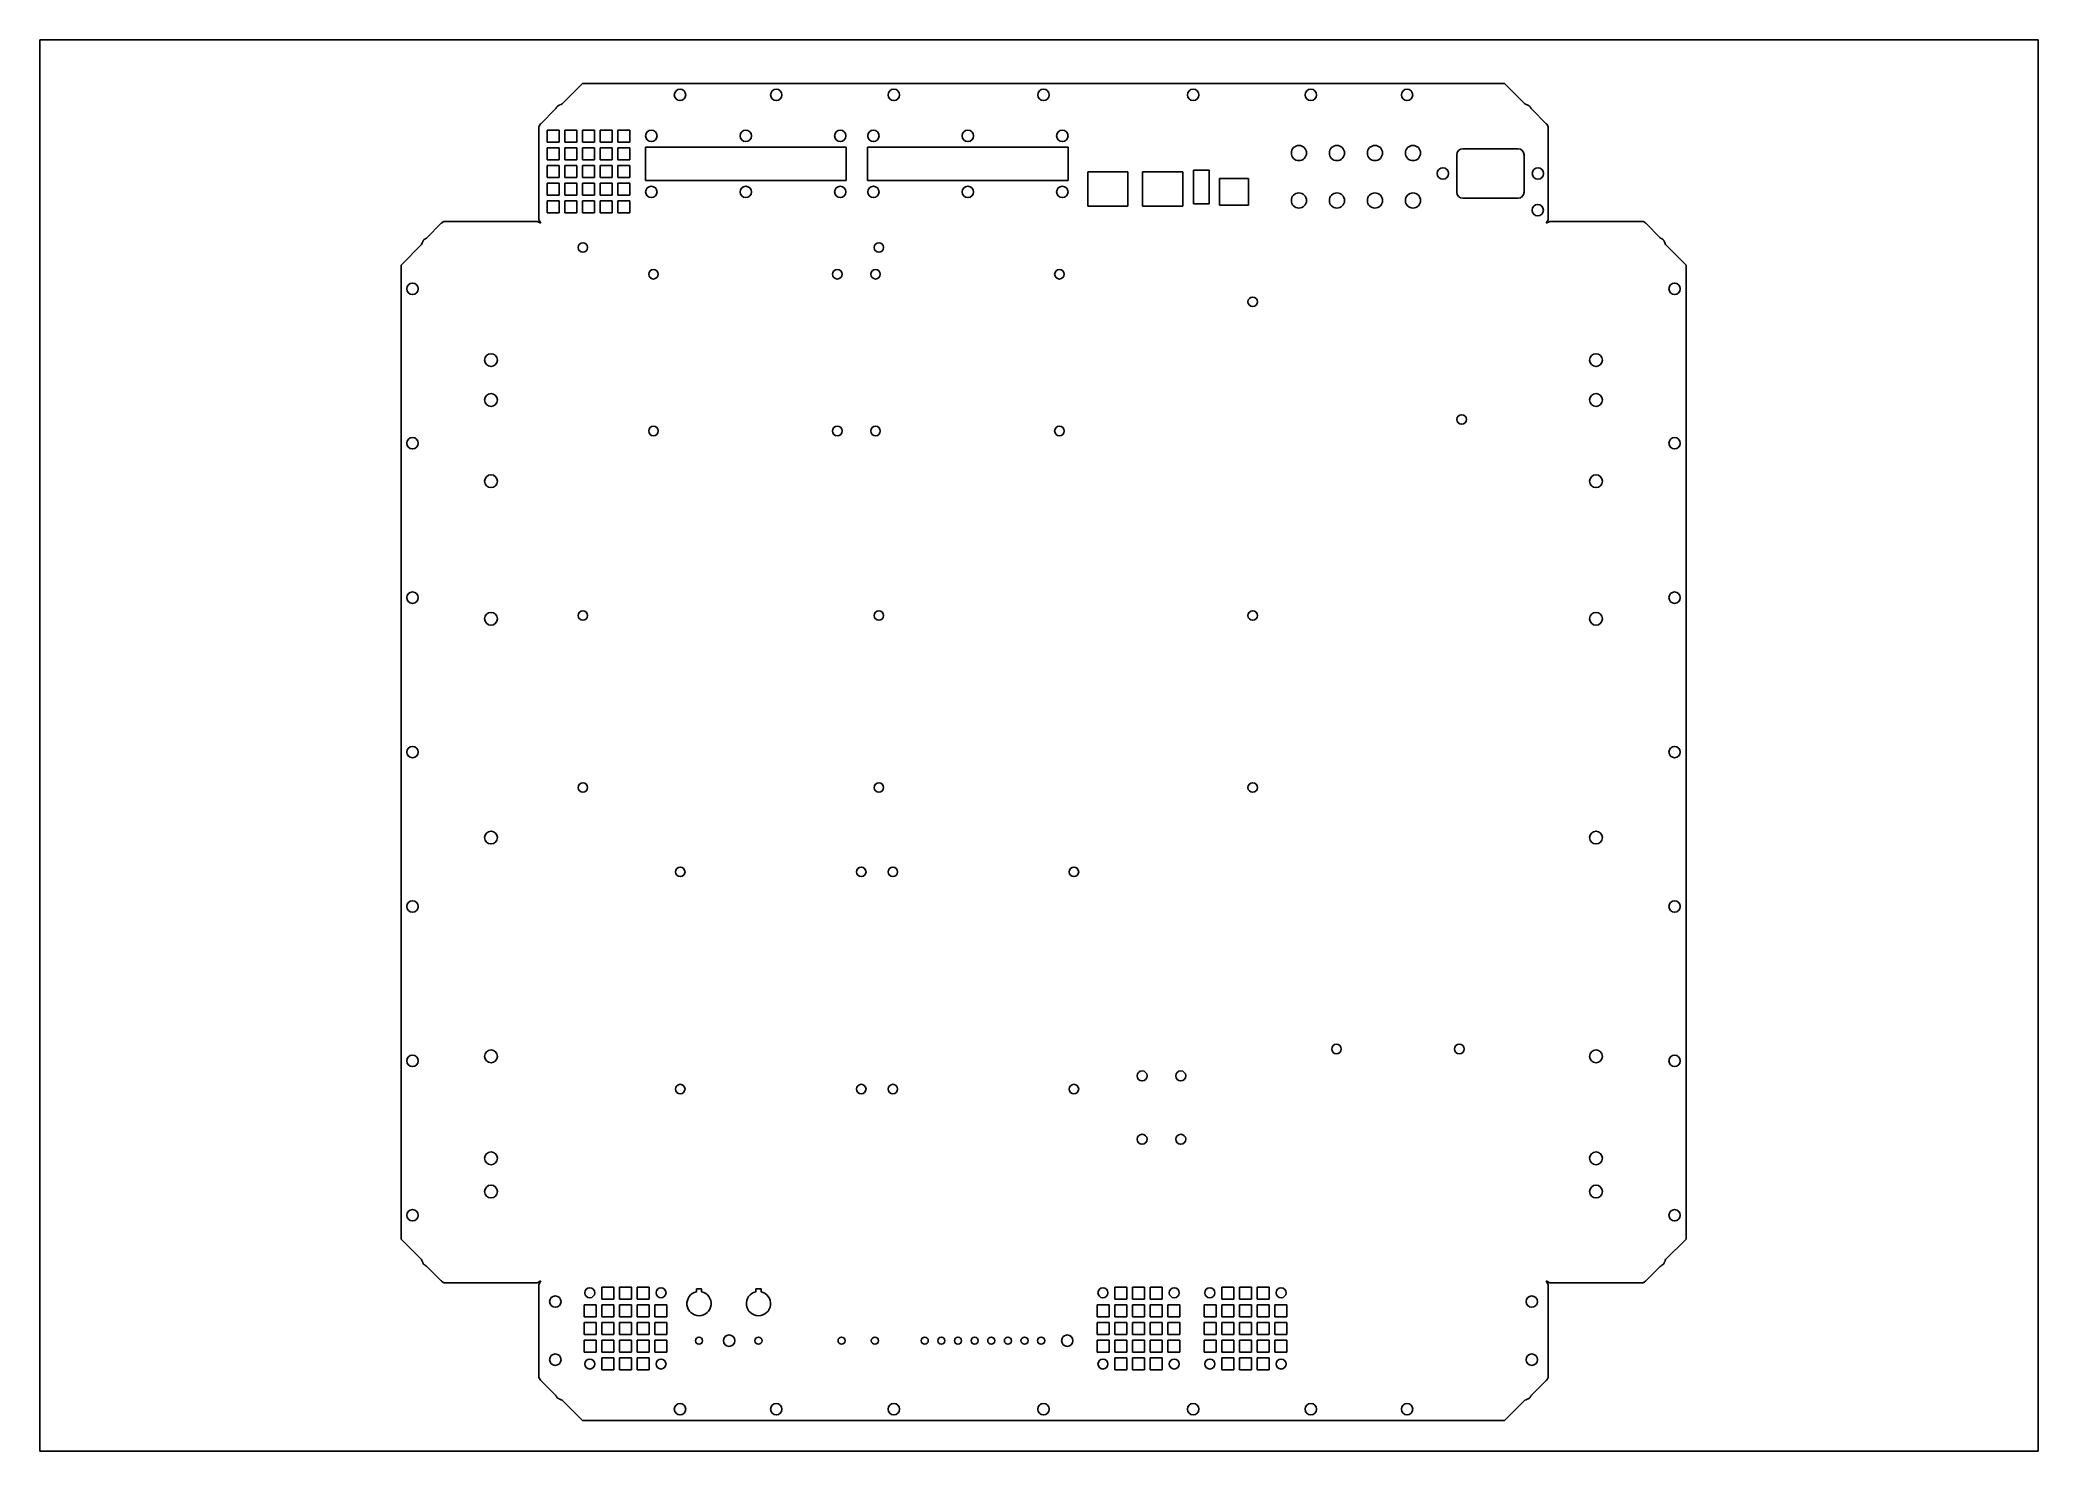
# Model space of a CAD drawing. Header units: millimetres. Extents: x 0 to 841, y 0 to 594.
import ezdxf

# ---------------------------------------------------------------- set-up
doc = ezdxf.new("R2010")
doc.units = ezdxf.units.MM
doc.header["$LTSCALE"] = 46.255
doc.linetypes.add('HIDDEN', pattern=[0.2, 0.1, -0.1])
doc.layers.get('0').update_dxf_attribs({"linetype": 'CONTINUOUS'})
doc.layers.add('AXES', color=7, linetype='CONTINUOUS')

msp = doc.modelspace()

# ---------------------------------------------------------------- linework, layer by layer
at = {"color": 7, "linetype": 'CONTINUOUS'}
for p, q in [((0, 0), (0, 594)), ((0, 594), (841, 594)), ((841, 0), (841, 594)), ((219.8, 567.05), (228.41, 575.67)), ((616.41, 575.67), (228.41, 575.67)), ((625.03, 567.05), (616.41, 575.67)), ((210.8, 558.74), (216.89, 564.83)), ((217.61, 565.91), (217.64, 565.98)), ((627.22, 565.91), (627.19, 565.98)), ((634.03, 558.74), (627.94, 564.83)), ((210.01, 518.34), (210.01, 557.25)), ((213.46, 556), (213.46, 550.92)), ((218.54, 556), (213.46, 556)), ((218.54, 550.92), (218.54, 556)), ((220.91, 556), (220.91, 550.92)), ((225.99, 556), (220.91, 556)), ((225.99, 550.92), (225.99, 556)), ((228.35, 556), (228.35, 550.92)), ((233.43, 556), (228.35, 556)), ((233.43, 550.92), (233.43, 556)), ((235.79, 556), (235.79, 550.92)), ((240.87, 556), (235.79, 556)), ((240.87, 550.92), (240.87, 556)), ((243.23, 556), (243.23, 550.92)), ((248.31, 556), (243.23, 556)), ((248.31, 550.92), (248.31, 556)), ((634.81, 518.34), (634.81, 557.25)), ((213.46, 550.92), (218.54, 550.92)), ((213.46, 548.56), (213.46, 543.48)), ((218.54, 548.56), (213.46, 548.56)), ((218.54, 543.48), (218.54, 548.56)), ((220.91, 550.92), (225.99, 550.92)), ((220.91, 548.56), (220.91, 543.48)), ((225.99, 548.56), (220.91, 548.56)), ((225.99, 543.48), (225.99, 548.56)), ((228.35, 550.92), (233.43, 550.92)), ((228.35, 548.56), (228.35, 543.48)), ((233.43, 548.56), (228.35, 548.56)), ((233.43, 543.48), (233.43, 548.56)), ((235.79, 550.92), (240.87, 550.92)), ((235.79, 548.56), (235.79, 543.48)), ((240.87, 548.56), (235.79, 548.56)), ((240.87, 543.48), (240.87, 548.56)), ((243.23, 550.92), (248.31, 550.92)), ((243.23, 548.56), (243.23, 543.48)), ((248.31, 548.56), (243.23, 548.56)), ((248.31, 543.48), (248.31, 548.56)), ((254.82, 548.82), (254.82, 534.82)), ((339.35, 548.82), (254.82, 548.82)), ((339.35, 534.82), (339.35, 548.82)), ((348.29, 548.82), (348.29, 534.82)), ((432.82, 548.82), (348.29, 548.82)), ((432.82, 534.82), (432.82, 548.82)), ((213.46, 543.48), (218.54, 543.48)), ((213.46, 541.12), (213.46, 536.04)), ((218.54, 541.12), (213.46, 541.12)), ((218.54, 536.04), (218.54, 541.12)), ((220.91, 543.48), (225.99, 543.48)), ((220.91, 541.12), (220.91, 536.04)), ((225.99, 541.12), (220.91, 541.12)), ((225.99, 536.04), (225.99, 541.12)), ((228.35, 543.48), (233.43, 543.48)), ((228.35, 541.12), (228.35, 536.04)), ((233.43, 541.12), (228.35, 541.12)), ((233.43, 536.04), (233.43, 541.12)), ((235.79, 543.48), (240.87, 543.48)), ((235.79, 541.12), (235.79, 536.04)), ((240.87, 541.12), (235.79, 541.12)), ((240.87, 536.04), (240.87, 541.12)), ((243.23, 543.48), (248.31, 543.48)), ((243.23, 541.12), (243.23, 536.04)), ((248.31, 541.12), (243.23, 541.12)), ((248.31, 536.04), (248.31, 541.12)), ((441.02, 538.55), (441.02, 524.05)), ((457.9, 538.55), (441.02, 538.55)), ((457.9, 524.05), (457.9, 538.55)), ((464.09, 538.55), (464.09, 524.05)), ((480.97, 538.55), (464.09, 538.55)), ((480.97, 524.05), (480.97, 538.55)), ((485.51, 539.25), (485.51, 525.05)), ((492.11, 539.25), (485.51, 539.25)), ((492.11, 525.05), (492.11, 539.25)), ((213.46, 536.04), (218.54, 536.04)), ((213.46, 533.68), (213.46, 528.6)), ((218.54, 533.68), (213.46, 533.68)), ((218.54, 528.6), (218.54, 533.68)), ((220.91, 536.04), (225.99, 536.04)), ((220.91, 533.68), (220.91, 528.6)), ((225.99, 533.68), (220.91, 533.68)), ((225.99, 528.6), (225.99, 533.68)), ((228.35, 536.04), (233.43, 536.04)), ((228.35, 533.68), (228.35, 528.6)), ((233.43, 533.68), (228.35, 533.68)), ((233.43, 528.6), (233.43, 533.68)), ((235.79, 536.04), (240.87, 536.04)), ((235.79, 533.68), (235.79, 528.6)), ((240.87, 533.68), (235.79, 533.68)), ((240.87, 528.6), (240.87, 533.68)), ((243.23, 536.04), (248.31, 536.04)), ((243.23, 533.68), (243.23, 528.6)), ((248.31, 533.68), (243.23, 533.68)), ((248.31, 528.6), (248.31, 533.68)), ((254.82, 534.82), (339.35, 534.82)), ((348.29, 534.82), (432.82, 534.82)), ((496.46, 535.61), (496.46, 524.51)), ((508.71, 535.61), (496.46, 535.61)), ((508.71, 524.51), (508.71, 535.61)), ((213.46, 528.6), (218.54, 528.6)), ((213.46, 526.24), (213.46, 521.16)), ((218.54, 526.24), (213.46, 526.24)), ((218.54, 521.16), (218.54, 526.24)), ((220.91, 528.6), (225.99, 528.6)), ((220.91, 526.24), (220.91, 521.16)), ((225.99, 526.24), (220.91, 526.24)), ((225.99, 521.16), (225.99, 526.24)), ((228.35, 528.6), (233.43, 528.6)), ((228.35, 526.24), (228.35, 521.16)), ((233.43, 526.24), (228.35, 526.24)), ((233.43, 521.16), (233.43, 526.24)), ((235.79, 528.6), (240.87, 528.6)), ((235.79, 526.24), (235.79, 521.16)), ((240.87, 526.24), (235.79, 526.24)), ((240.87, 521.16), (240.87, 526.24)), ((243.23, 528.6), (248.31, 528.6)), ((243.23, 526.24), (243.23, 521.16)), ((248.31, 526.24), (243.23, 526.24)), ((248.31, 521.16), (248.31, 526.24)), ((441.02, 524.05), (457.9, 524.05)), ((464.09, 524.05), (480.97, 524.05)), ((485.51, 525.05), (492.11, 525.05)), ((496.46, 524.51), (508.71, 524.51)), ((168.91, 516.85), (162.82, 510.76)), ((209.31, 517.64), (170.4, 517.64)), ((213.46, 521.16), (218.54, 521.16)), ((220.91, 521.16), (225.99, 521.16)), ((228.35, 521.16), (233.43, 521.16)), ((235.79, 521.16), (240.87, 521.16)), ((243.23, 521.16), (248.31, 521.16)), ((635.51, 517.64), (674.43, 517.64)), ((675.92, 516.85), (682.01, 510.76)), ((160.6, 507.85), (151.99, 499.24)), ((161.75, 510.05), (161.67, 510.01)), ((683.08, 510.05), (683.16, 510.01)), ((684.23, 507.85), (692.84, 499.24)), ((151.99, 499.24), (151.99, 89.24)), ((692.84, 89.24), (692.84, 499.24)), ((160.6, 80.63), (151.99, 89.24)), ((684.23, 80.63), (692.84, 89.24)), ((161.75, 78.43), (161.67, 78.46)), ((168.91, 71.63), (162.82, 77.72)), ((675.92, 71.63), (682.01, 77.72)), ((683.08, 78.43), (683.16, 78.46)), ((209.31, 70.84), (170.4, 70.84)), ((210.01, 70.14), (210.01, 31.22)), ((241.51, 69.05), (236.43, 69.05)), ((236.43, 69.05), (236.43, 63.97)), ((241.51, 69.05), (241.51, 63.97)), ((248.95, 69.05), (243.87, 69.05)), ((243.87, 69.05), (243.87, 63.97)), ((248.95, 69.05), (248.95, 63.97)), ((256.39, 69.05), (251.31, 69.05)), ((251.31, 69.05), (251.31, 63.97)), ((256.39, 69.05), (256.39, 63.97)), ((278.51, 68.27), (276.31, 68.27)), ((276.31, 68.27), (276.31, 67.05)), ((278.51, 67.05), (278.51, 68.27)), ((303.51, 68.27), (301.31, 68.27)), ((301.31, 68.27), (301.31, 67.05)), ((303.51, 67.05), (303.51, 68.27)), ((457.51, 69.05), (452.43, 69.05)), ((452.43, 69.05), (452.43, 63.97)), ((457.51, 69.05), (457.51, 63.97)), ((464.95, 69.05), (459.87, 69.05)), ((459.87, 69.05), (459.87, 63.97)), ((464.95, 69.05), (464.95, 63.97)), ((472.39, 69.05), (467.31, 69.05)), ((467.31, 69.05), (467.31, 63.97)), ((472.39, 69.05), (472.39, 63.97)), ((502.51, 69.05), (497.43, 69.05)), ((497.43, 69.05), (497.43, 63.97)), ((502.51, 69.05), (502.51, 63.97)), ((509.95, 69.05), (504.87, 69.05)), ((504.87, 69.05), (504.87, 63.97)), ((509.95, 69.05), (509.95, 63.97)), ((517.39, 69.05), (512.31, 69.05)), ((512.31, 69.05), (512.31, 63.97)), ((517.39, 69.05), (517.39, 63.97)), ((634.81, 70.14), (634.81, 31.22)), ((635.51, 70.84), (674.43, 70.84)), ((234.07, 61.61), (228.99, 61.61)), ((228.99, 61.61), (228.99, 56.53)), ((234.07, 56.53), (234.07, 61.61)), ((236.43, 63.97), (241.51, 63.97)), ((241.51, 61.61), (236.43, 61.61)), ((236.43, 61.61), (236.43, 56.53)), ((241.51, 56.53), (241.51, 61.61)), ((243.87, 63.97), (248.95, 63.97)), ((248.95, 61.61), (243.87, 61.61)), ((243.87, 61.61), (243.87, 56.53)), ((248.95, 56.53), (248.95, 61.61)), ((251.31, 63.97), (256.39, 63.97)), ((256.39, 61.61), (251.31, 61.61)), ((251.31, 61.61), (251.31, 56.53)), ((256.39, 56.53), (256.39, 61.61)), ((263.83, 61.61), (258.75, 61.61)), ((258.75, 61.61), (258.75, 56.53)), ((263.83, 56.53), (263.83, 61.61)), ((450.07, 61.61), (444.99, 61.61)), ((444.99, 61.61), (444.99, 56.53)), ((450.07, 56.53), (450.07, 61.61)), ((452.43, 63.97), (457.51, 63.97)), ((457.51, 61.61), (452.43, 61.61)), ((452.43, 61.61), (452.43, 56.53)), ((457.51, 56.53), (457.51, 61.61)), ((459.87, 63.97), (464.95, 63.97)), ((464.95, 61.61), (459.87, 61.61)), ((459.87, 61.61), (459.87, 56.53)), ((464.95, 56.53), (464.95, 61.61)), ((467.31, 63.97), (472.39, 63.97)), ((472.39, 61.61), (467.31, 61.61)), ((467.31, 61.61), (467.31, 56.53)), ((472.39, 56.53), (472.39, 61.61)), ((479.83, 61.61), (474.75, 61.61)), ((474.75, 61.61), (474.75, 56.53)), ((479.83, 56.53), (479.83, 61.61)), ((495.07, 61.61), (489.99, 61.61)), ((489.99, 61.61), (489.99, 56.53)), ((495.07, 56.53), (495.07, 61.61)), ((497.43, 63.97), (502.51, 63.97)), ((502.51, 61.61), (497.43, 61.61)), ((497.43, 61.61), (497.43, 56.53)), ((502.51, 56.53), (502.51, 61.61)), ((504.87, 63.97), (509.95, 63.97)), ((509.95, 61.61), (504.87, 61.61)), ((504.87, 61.61), (504.87, 56.53)), ((509.95, 56.53), (509.95, 61.61)), ((512.31, 63.97), (517.39, 63.97)), ((517.39, 61.61), (512.31, 61.61)), ((512.31, 61.61), (512.31, 56.53)), ((517.39, 56.53), (517.39, 61.61)), ((524.83, 61.61), (519.75, 61.61)), ((519.75, 61.61), (519.75, 56.53)), ((524.83, 56.53), (524.83, 61.61)), ((228.99, 56.53), (234.07, 56.53)), ((234.07, 54.17), (228.99, 54.17)), ((228.99, 54.17), (228.99, 49.09)), ((234.07, 49.09), (234.07, 54.17)), ((236.43, 56.53), (241.51, 56.53)), ((241.51, 54.17), (236.43, 54.17)), ((236.43, 54.17), (236.43, 49.09)), ((241.51, 49.09), (241.51, 54.17)), ((243.87, 56.53), (248.95, 56.53)), ((248.95, 54.17), (243.87, 54.17)), ((243.87, 54.17), (243.87, 49.09)), ((248.95, 49.09), (248.95, 54.17)), ((251.31, 56.53), (256.39, 56.53)), ((256.39, 54.17), (251.31, 54.17)), ((251.31, 54.17), (251.31, 49.09)), ((256.39, 49.09), (256.39, 54.17)), ((258.75, 56.53), (263.83, 56.53)), ((263.83, 54.17), (258.75, 54.17)), ((258.75, 54.17), (258.75, 49.09)), ((263.83, 49.09), (263.83, 54.17)), ((444.99, 56.53), (450.07, 56.53)), ((450.07, 54.17), (444.99, 54.17)), ((444.99, 54.17), (444.99, 49.09)), ((450.07, 49.09), (450.07, 54.17)), ((452.43, 56.53), (457.51, 56.53)), ((457.51, 54.17), (452.43, 54.17)), ((452.43, 54.17), (452.43, 49.09)), ((457.51, 49.09), (457.51, 54.17)), ((459.87, 56.53), (464.95, 56.53)), ((464.95, 54.17), (459.87, 54.17)), ((459.87, 54.17), (459.87, 49.09)), ((464.95, 49.09), (464.95, 54.17)), ((467.31, 56.53), (472.39, 56.53)), ((472.39, 54.17), (467.31, 54.17)), ((467.31, 54.17), (467.31, 49.09)), ((472.39, 49.09), (472.39, 54.17)), ((474.75, 56.53), (479.83, 56.53)), ((479.83, 54.17), (474.75, 54.17)), ((474.75, 54.17), (474.75, 49.09)), ((479.83, 49.09), (479.83, 54.17)), ((489.99, 56.53), (495.07, 56.53)), ((495.07, 54.17), (489.99, 54.17)), ((489.99, 54.17), (489.99, 49.09)), ((495.07, 49.09), (495.07, 54.17)), ((497.43, 56.53), (502.51, 56.53)), ((502.51, 54.17), (497.43, 54.17)), ((497.43, 54.17), (497.43, 49.09)), ((502.51, 49.09), (502.51, 54.17)), ((504.87, 56.53), (509.95, 56.53)), ((509.95, 54.17), (504.87, 54.17)), ((504.87, 54.17), (504.87, 49.09)), ((509.95, 49.09), (509.95, 54.17)), ((512.31, 56.53), (517.39, 56.53)), ((517.39, 54.17), (512.31, 54.17)), ((512.31, 54.17), (512.31, 49.09)), ((517.39, 49.09), (517.39, 54.17)), ((519.75, 56.53), (524.83, 56.53)), ((524.83, 54.17), (519.75, 54.17)), ((519.75, 54.17), (519.75, 49.09)), ((524.83, 49.09), (524.83, 54.17)), ((228.99, 49.09), (234.07, 49.09)), ((234.07, 46.73), (228.99, 46.73)), ((228.99, 46.73), (228.99, 41.65)), ((234.07, 41.65), (234.07, 46.73)), ((236.43, 49.09), (241.51, 49.09)), ((241.51, 46.73), (236.43, 46.73)), ((236.43, 46.73), (236.43, 41.65)), ((241.51, 41.65), (241.51, 46.73)), ((243.87, 49.09), (248.95, 49.09)), ((248.95, 46.73), (243.87, 46.73)), ((243.87, 46.73), (243.87, 41.65)), ((248.95, 41.65), (248.95, 46.73)), ((251.31, 49.09), (256.39, 49.09)), ((256.39, 46.73), (251.31, 46.73)), ((251.31, 46.73), (251.31, 41.65)), ((256.39, 41.65), (256.39, 46.73)), ((258.75, 49.09), (263.83, 49.09)), ((263.83, 46.73), (258.75, 46.73)), ((258.75, 46.73), (258.75, 41.65)), ((263.83, 41.65), (263.83, 46.73)), ((444.99, 49.09), (450.07, 49.09)), ((450.07, 46.73), (444.99, 46.73)), ((444.99, 46.73), (444.99, 41.65)), ((450.07, 41.65), (450.07, 46.73)), ((452.43, 49.09), (457.51, 49.09)), ((457.51, 46.73), (452.43, 46.73)), ((452.43, 46.73), (452.43, 41.65)), ((457.51, 41.65), (457.51, 46.73)), ((459.87, 49.09), (464.95, 49.09)), ((464.95, 46.73), (459.87, 46.73)), ((459.87, 46.73), (459.87, 41.65)), ((464.95, 41.65), (464.95, 46.73)), ((467.31, 49.09), (472.39, 49.09)), ((472.39, 46.73), (467.31, 46.73)), ((467.31, 46.73), (467.31, 41.65)), ((472.39, 41.65), (472.39, 46.73)), ((474.75, 49.09), (479.83, 49.09)), ((479.83, 46.73), (474.75, 46.73)), ((474.75, 46.73), (474.75, 41.65)), ((479.83, 41.65), (479.83, 46.73)), ((489.99, 49.09), (495.07, 49.09)), ((495.07, 46.73), (489.99, 46.73)), ((489.99, 46.73), (489.99, 41.65)), ((495.07, 41.65), (495.07, 46.73)), ((497.43, 49.09), (502.51, 49.09)), ((502.51, 46.73), (497.43, 46.73)), ((497.43, 46.73), (497.43, 41.65)), ((502.51, 41.65), (502.51, 46.73)), ((504.87, 49.09), (509.95, 49.09)), ((509.95, 46.73), (504.87, 46.73)), ((504.87, 46.73), (504.87, 41.65)), ((509.95, 41.65), (509.95, 46.73)), ((512.31, 49.09), (517.39, 49.09)), ((517.39, 46.73), (512.31, 46.73)), ((512.31, 46.73), (512.31, 41.65)), ((517.39, 41.65), (517.39, 46.73)), ((519.75, 49.09), (524.83, 49.09)), ((524.83, 46.73), (519.75, 46.73)), ((519.75, 46.73), (519.75, 41.65)), ((524.83, 41.65), (524.83, 46.73)), ((228.99, 41.65), (234.07, 41.65)), ((236.43, 41.65), (241.51, 41.65)), ((241.51, 39.29), (236.43, 39.29)), ((236.43, 39.29), (236.43, 34.21)), ((236.43, 34.21), (241.51, 34.21)), ((241.51, 34.21), (241.51, 39.29)), ((243.87, 41.65), (248.95, 41.65)), ((248.95, 39.29), (243.87, 39.29)), ((243.87, 39.29), (243.87, 34.21)), ((243.87, 34.21), (248.95, 34.21)), ((248.95, 34.21), (248.95, 39.29)), ((251.31, 41.65), (256.39, 41.65)), ((256.39, 39.29), (251.31, 39.29)), ((251.31, 39.29), (251.31, 34.21)), ((251.31, 34.21), (256.39, 34.21)), ((256.39, 34.21), (256.39, 39.29)), ((258.75, 41.65), (263.83, 41.65)), ((444.99, 41.65), (450.07, 41.65)), ((452.43, 41.65), (457.51, 41.65)), ((457.51, 39.29), (452.43, 39.29)), ((452.43, 39.29), (452.43, 34.21)), ((452.43, 34.21), (457.51, 34.21)), ((457.51, 34.21), (457.51, 39.29)), ((459.87, 41.65), (464.95, 41.65)), ((464.95, 39.29), (459.87, 39.29)), ((459.87, 39.29), (459.87, 34.21)), ((459.87, 34.21), (464.95, 34.21)), ((464.95, 34.21), (464.95, 39.29)), ((467.31, 41.65), (472.39, 41.65)), ((472.39, 39.29), (467.31, 39.29)), ((467.31, 39.29), (467.31, 34.21)), ((467.31, 34.21), (472.39, 34.21)), ((472.39, 34.21), (472.39, 39.29)), ((474.75, 41.65), (479.83, 41.65)), ((489.99, 41.65), (495.07, 41.65)), ((497.43, 41.65), (502.51, 41.65)), ((502.51, 39.29), (497.43, 39.29)), ((497.43, 39.29), (497.43, 34.21)), ((497.43, 34.21), (502.51, 34.21)), ((502.51, 34.21), (502.51, 39.29)), ((504.87, 41.65), (509.95, 41.65)), ((509.95, 39.29), (504.87, 39.29)), ((504.87, 39.29), (504.87, 34.21)), ((504.87, 34.21), (509.95, 34.21)), ((509.95, 34.21), (509.95, 39.29)), ((512.31, 41.65), (517.39, 41.65)), ((517.39, 39.29), (512.31, 39.29)), ((512.31, 39.29), (512.31, 34.21)), ((512.31, 34.21), (517.39, 34.21)), ((517.39, 34.21), (517.39, 39.29)), ((519.75, 41.65), (524.83, 41.65)), ((210.8, 29.74), (216.89, 23.64)), ((634.03, 29.74), (627.94, 23.64)), ((217.61, 22.57), (217.64, 22.5)), ((219.8, 21.42), (228.41, 12.81)), ((625.03, 21.42), (616.41, 12.81)), ((627.22, 22.57), (627.19, 22.5)), ((228.41, 12.81), (616.41, 12.81)), ((0, 0), (841, 0))]:
    msp.add_line(p, q, dxfattribs=at)
for centre, radius in [((258.23, 495.36), 2), ((335.61, 495.36), 2), ((351.7, 495.36), 2), ((429.08, 495.36), 2), ((258.23, 429.39), 2), ((335.61, 429.39), 2), ((351.7, 429.39), 2), ((429.08, 429.39), 2), ((277.41, 46.45), 1.5), ((290.06, 46.45), 2.4), ((302.41, 46.45), 1.5), ((337.41, 46.45), 1.5), ((351.41, 46.45), 1.5), ((372.41, 46.45), 1.5), ((379.41, 46.45), 1.5), ((386.41, 46.45), 1.5), ((393.41, 46.45), 1.5), ((400.41, 46.45), 1.5), ((407.41, 46.45), 1.5), ((414.41, 46.45), 1.5), ((421.41, 46.45), 1.5), ((432.41, 46.45), 2.4)]:
    msp.add_circle(centre, radius, dxfattribs=at)
for centre in [(277.41, 62.07), (302.41, 62.07)]:
    msp.add_arc(centre, 5.1, 102.45579, 77.54421, dxfattribs=at)
at = {"layer": 'AXES', "color": 7, "linetype": 'CONTINUOUS'}
for p, q in [((622.16, 548.19), (598.86, 548.19)), ((596.36, 545.69), (596.36, 529.89)), ((624.66, 529.89), (624.66, 545.69)), ((598.86, 527.39), (622.16, 527.39)), ((209.31, 517.64), (210.8, 516.85)), ((210.01, 518.34), (210.8, 516.85)), ((634.81, 518.34), (634.03, 516.85)), ((635.51, 517.64), (634.03, 516.85)), ((209.31, 70.84), (210.8, 71.63)), ((210.01, 70.14), (210.8, 71.63)), ((635.51, 70.84), (634.03, 71.63)), ((634.81, 70.14), (634.03, 71.63))]:
    msp.add_line(p, q, dxfattribs=at)
for centre, radius in [((269.41, 570.87), 2.4), ((309.91, 570.87), 2.4), ((359.41, 570.87), 2.4), ((422.41, 570.87), 2.4), ((485.41, 570.87), 2.4), ((534.91, 570.87), 2.4), ((575.41, 570.87), 2.4), ((257.32, 553.62), 2.4), ((297.08, 553.62), 2.4), ((336.85, 553.62), 2.4), ((350.79, 553.62), 2.4), ((390.55, 553.62), 2.4), ((430.32, 553.62), 2.4), ((529.91, 546.4), 3.2), ((545.91, 546.4), 3.2), ((561.91, 546.4), 3.2), ((577.91, 546.4), 3.2), ((590.51, 537.79), 2.4), ((630.51, 537.79), 2.4), ((257.32, 530.02), 2.4), ((297.08, 530.02), 2.4), ((336.85, 530.02), 2.4), ((350.79, 530.02), 2.4), ((390.55, 530.02), 2.4), ((430.32, 530.02), 2.4), ((529.91, 526.4), 3.2), ((545.91, 526.4), 3.2), ((561.91, 526.4), 3.2), ((577.91, 526.4), 3.2), ((630.41, 522.35), 2.4), ((228.51, 506.64), 2), ((353.11, 506.64), 2), ((156.79, 489.24), 2.4), ((688.04, 489.24), 2.4), ((510.45, 483.78), 2), ((189.86, 459.24), 2.7), ((654.97, 459.24), 2.7), ((189.86, 442.44), 2.7), ((654.97, 442.44), 2.7), ((598.41, 434.24), 2), ((156.79, 424.24), 2.4), ((688.04, 424.24), 2.4), ((189.86, 408.24), 2.7), ((654.97, 408.24), 2.7), ((156.79, 359.24), 2.4), ((688.04, 359.24), 2.4), ((228.51, 351.7), 2), ((353.11, 351.7), 2), ((510.45, 351.7), 2), ((189.86, 350.34), 2.7), ((654.97, 350.34), 2.7), ((156.79, 294.24), 2.4), ((688.04, 294.24), 2.4), ((228.51, 279.31), 2), ((353.11, 279.31), 2), ((510.45, 279.31), 2), ((189.86, 258.24), 2.7), ((654.97, 258.24), 2.7), ((269.5, 243.81), 2), ((345.7, 243.81), 2), ((359, 243.81), 2), ((435.2, 243.81), 2), ((156.79, 229.24), 2.4), ((688.04, 229.24), 2.4), ((189.86, 166.14), 2.7), ((545.69, 169.24), 2), ((597.41, 169.24), 2), ((654.97, 166.14), 2.7), ((156.79, 164.24), 2.4), ((463.91, 157.91), 2.1), ((480.17, 157.91), 2.1), ((688.04, 164.24), 2.4), ((269.5, 152.37), 2), ((345.7, 152.37), 2), ((359, 152.37), 2), ((435.2, 152.37), 2), ((463.91, 131.24), 2.1), ((480.17, 131.24), 2.1), ((189.86, 123.24), 2.7), ((654.97, 123.24), 2.7), ((189.86, 109.24), 2.7), ((654.97, 109.24), 2.7), ((156.79, 99.24), 2.4), ((688.04, 99.24), 2.4), ((231.41, 66.63), 2.1), ((261.41, 66.63), 2.1), ((447.41, 66.63), 2.1), ((477.41, 66.63), 2.1), ((492.41, 66.63), 2.1), ((522.41, 66.63), 2.1), ((216.91, 62.91), 2.4), ((627.91, 62.91), 2.4), ((216.91, 38.46), 2.4), ((231.41, 36.63), 2.1), ((261.41, 36.63), 2.1), ((447.41, 36.63), 2.1), ((477.41, 36.63), 2.1), ((492.41, 36.63), 2.1), ((522.41, 36.63), 2.1), ((627.91, 38.46), 2.4), ((269.41, 17.61), 2.4), ((309.91, 17.61), 2.4), ((359.41, 17.61), 2.4), ((422.41, 17.61), 2.4), ((485.41, 17.61), 2.4), ((534.91, 17.61), 2.4), ((575.41, 17.61), 2.4)]:
    msp.add_circle(centre, radius, dxfattribs=at)
for centre, start, end in [((598.86, 545.69), 90, 180), ((622.16, 545.69), 0, 90), ((598.86, 529.89), 180, 270), ((622.16, 529.89), 270, 360)]:
    msp.add_arc(centre, 2.5, start, end, dxfattribs=at)
for points in [[(217.18, 565.19), (217.09, 565.06), (216.99, 564.95), (216.89, 564.83)], [(217.43, 565.54), (217.35, 565.42), (217.27, 565.3), (217.18, 565.19)], [(217.61, 565.91), (217.56, 565.78), (217.5, 565.66), (217.43, 565.54)], [(627.22, 565.91), (627.27, 565.78), (627.33, 565.66), (627.4, 565.54)], [(627.4, 565.54), (627.47, 565.42), (627.56, 565.3), (627.65, 565.19)], [(627.65, 565.19), (627.74, 565.06), (627.84, 564.95), (627.94, 564.83)], [(210.12, 557.75), (210.06, 557.59), (210.01, 557.42), (210.01, 557.25)], [(634.7, 557.75), (634.77, 557.59), (634.81, 557.42), (634.81, 557.25)], [(169.9, 517.53), (170.06, 517.59), (170.23, 517.64), (170.4, 517.64)], [(674.93, 517.53), (674.77, 517.59), (674.6, 517.64), (674.43, 517.64)], [(161.75, 510.05), (161.87, 510.09), (162, 510.15), (162.11, 510.22)], [(162.11, 510.22), (162.24, 510.3), (162.35, 510.38), (162.47, 510.47)], [(162.47, 510.47), (162.59, 510.56), (162.7, 510.66), (162.82, 510.76)], [(682.36, 510.47), (682.24, 510.56), (682.12, 510.66), (682.01, 510.76)], [(682.72, 510.22), (682.59, 510.3), (682.48, 510.38), (682.36, 510.47)], [(683.08, 510.05), (682.95, 510.09), (682.83, 510.15), (682.72, 510.22)], [(161.75, 78.43), (161.87, 78.39), (162, 78.32), (162.11, 78.25)], [(162.11, 78.25), (162.24, 78.18), (162.35, 78.09), (162.47, 78)], [(162.47, 78), (162.59, 77.91), (162.7, 77.81), (162.82, 77.72)], [(682.36, 78), (682.24, 77.91), (682.12, 77.81), (682.01, 77.72)], [(682.72, 78.25), (682.59, 78.18), (682.48, 78.09), (682.36, 78)], [(683.08, 78.43), (682.95, 78.39), (682.83, 78.32), (682.72, 78.25)], [(169.9, 70.95), (170.06, 70.88), (170.23, 70.84), (170.4, 70.84)], [(674.93, 70.95), (674.77, 70.88), (674.6, 70.84), (674.43, 70.84)], [(210.12, 30.72), (210.06, 30.88), (210.01, 31.05), (210.01, 31.22)], [(634.7, 30.72), (634.77, 30.88), (634.81, 31.05), (634.81, 31.22)], [(217.18, 23.29), (217.09, 23.41), (216.99, 23.53), (216.89, 23.64)], [(217.43, 22.94), (217.35, 23.06), (217.27, 23.18), (217.18, 23.29)], [(217.61, 22.57), (217.56, 22.7), (217.5, 22.82), (217.43, 22.94)], [(627.22, 22.57), (627.27, 22.7), (627.33, 22.82), (627.4, 22.94)], [(627.4, 22.94), (627.47, 23.06), (627.56, 23.18), (627.65, 23.29)], [(627.65, 23.29), (627.74, 23.41), (627.84, 23.53), (627.94, 23.64)]]:
    msp.add_open_spline(points, degree=3, dxfattribs=at)
for points, knots in [([(217.64, 565.98), (217.67, 566.01), (217.8, 566.12), (217.96, 566.22), (218.08, 566.29)], [0, 0, 0, 0, 0.221212, 1, 1, 1, 1]), ([(218.08, 566.29), (218.12, 566.31), (218.29, 566.4), (218.46, 566.49), (218.6, 566.55)], [0, 0, 0, 0, 0.231823, 1, 1, 1, 1]), ([(218.6, 566.55), (218.69, 566.59), (219.09, 566.77), (219.49, 566.93), (219.8, 567.05)], [0, 0, 0, 0, 0.228505, 1, 1, 1, 1]), ([(626.23, 566.55), (626.14, 566.59), (625.74, 566.77), (625.34, 566.93), (625.03, 567.05)], [0, 0, 0, 0, 0.228505, 1, 1, 1, 1]), ([(626.75, 566.29), (626.71, 566.31), (626.54, 566.4), (626.37, 566.49), (626.23, 566.55)], [0, 0, 0, 0, 0.231823, 1, 1, 1, 1]), ([(627.19, 565.98), (627.16, 566.01), (627.02, 566.12), (626.87, 566.22), (626.75, 566.29)], [0, 0, 0, 0, 0.221212, 1, 1, 1, 1]), ([(210.8, 558.74), (210.73, 558.66), (210.48, 558.35), (210.24, 558.02), (210.12, 557.75)], [0, 0, 0, 0, 0.273779, 1, 1, 1, 1]), ([(634.03, 558.74), (634.1, 558.66), (634.35, 558.35), (634.59, 558.02), (634.7, 557.75)], [0, 0, 0, 0, 0.273779, 1, 1, 1, 1]), ([(168.91, 516.85), (169, 516.92), (169.3, 517.17), (169.63, 517.42), (169.9, 517.53)], [0, 0, 0, 0, 0.273779, 1, 1, 1, 1]), ([(675.92, 516.85), (675.83, 516.92), (675.53, 517.17), (675.2, 517.42), (674.93, 517.53)], [0, 0, 0, 0, 0.273779, 1, 1, 1, 1]), ([(161.1, 509.05), (161.06, 508.96), (160.88, 508.57), (160.72, 508.16), (160.6, 507.85)], [0, 0, 0, 0, 0.228505, 1, 1, 1, 1]), ([(161.36, 509.57), (161.34, 509.53), (161.25, 509.36), (161.16, 509.19), (161.1, 509.05)], [0, 0, 0, 0, 0.231823, 1, 1, 1, 1]), ([(161.67, 510.01), (161.65, 509.98), (161.53, 509.85), (161.43, 509.7), (161.36, 509.57)], [0, 0, 0, 0, 0.221212, 1, 1, 1, 1]), ([(683.16, 510.01), (683.18, 509.98), (683.3, 509.85), (683.4, 509.7), (683.47, 509.57)], [0, 0, 0, 0, 0.221212, 1, 1, 1, 1]), ([(683.47, 509.57), (683.49, 509.53), (683.58, 509.36), (683.67, 509.19), (683.73, 509.05)], [0, 0, 0, 0, 0.231823, 1, 1, 1, 1]), ([(683.73, 509.05), (683.77, 508.96), (683.95, 508.57), (684.11, 508.16), (684.23, 507.85)], [0, 0, 0, 0, 0.228505, 1, 1, 1, 1]), ([(161.1, 79.42), (161.06, 79.51), (160.88, 79.91), (160.72, 80.31), (160.6, 80.63)], [0, 0, 0, 0, 0.228505, 1, 1, 1, 1]), ([(161.36, 78.9), (161.34, 78.94), (161.25, 79.11), (161.16, 79.29), (161.1, 79.42)], [0, 0, 0, 0, 0.231823, 1, 1, 1, 1]), ([(161.67, 78.46), (161.65, 78.49), (161.53, 78.63), (161.43, 78.78), (161.36, 78.9)], [0, 0, 0, 0, 0.221212, 1, 1, 1, 1]), ([(683.16, 78.46), (683.18, 78.49), (683.3, 78.63), (683.4, 78.78), (683.47, 78.9)], [0, 0, 0, 0, 0.221212, 1, 1, 1, 1]), ([(683.47, 78.9), (683.49, 78.94), (683.58, 79.11), (683.67, 79.29), (683.73, 79.42)], [0, 0, 0, 0, 0.231823, 1, 1, 1, 1]), ([(683.73, 79.42), (683.77, 79.51), (683.95, 79.91), (684.11, 80.31), (684.23, 80.63)], [0, 0, 0, 0, 0.228505, 1, 1, 1, 1]), ([(168.91, 71.63), (169, 71.56), (169.3, 71.3), (169.63, 71.06), (169.9, 70.95)], [0, 0, 0, 0, 0.273779, 1, 1, 1, 1]), ([(675.92, 71.63), (675.83, 71.56), (675.53, 71.3), (675.2, 71.06), (674.93, 70.95)], [0, 0, 0, 0, 0.273779, 1, 1, 1, 1]), ([(210.8, 29.74), (210.73, 29.82), (210.48, 30.13), (210.24, 30.45), (210.12, 30.72)], [0, 0, 0, 0, 0.273779, 1, 1, 1, 1]), ([(634.03, 29.74), (634.1, 29.82), (634.35, 30.13), (634.59, 30.45), (634.7, 30.72)], [0, 0, 0, 0, 0.273779, 1, 1, 1, 1]), ([(217.64, 22.5), (217.67, 22.47), (217.8, 22.35), (217.96, 22.26), (218.08, 22.19)], [0, 0, 0, 0, 0.221212, 1, 1, 1, 1]), ([(218.08, 22.19), (218.12, 22.16), (218.29, 22.07), (218.46, 21.99), (218.6, 21.92)], [0, 0, 0, 0, 0.231823, 1, 1, 1, 1]), ([(218.6, 21.92), (218.69, 21.88), (219.09, 21.71), (219.49, 21.54), (219.8, 21.42)], [0, 0, 0, 0, 0.228505, 1, 1, 1, 1]), ([(626.23, 21.92), (626.14, 21.88), (625.74, 21.71), (625.34, 21.54), (625.03, 21.42)], [0, 0, 0, 0, 0.228505, 1, 1, 1, 1]), ([(626.75, 22.19), (626.71, 22.16), (626.54, 22.07), (626.37, 21.99), (626.23, 21.92)], [0, 0, 0, 0, 0.231823, 1, 1, 1, 1]), ([(627.19, 22.5), (627.16, 22.47), (627.02, 22.35), (626.87, 22.26), (626.75, 22.19)], [0, 0, 0, 0, 0.221212, 1, 1, 1, 1])]:
    msp.add_open_spline(points, degree=3, knots=knots, dxfattribs=at)
at = {"layer": 'AXES', "color": 8, "linetype": 'HIDDEN'}
for points, knots in [([(218.08, 566.29), (218.19, 566.35), (218.37, 566.44), (218.54, 566.53), (218.6, 566.55)], [0, 0, 0, 0, 0.679853, 1, 1, 1, 1]), ([(626.75, 566.29), (626.64, 566.35), (626.46, 566.44), (626.29, 566.53), (626.23, 566.55)], [0, 0, 0, 0, 0.679853, 1, 1, 1, 1]), ([(210.8, 558.74), (210.73, 558.66), (210.48, 558.35), (210.24, 558.02), (210.12, 557.75)], [0, 0, 0, 0, 0.273792, 1, 1, 1, 1]), ([(634.03, 558.74), (634.1, 558.66), (634.35, 558.35), (634.59, 558.02), (634.7, 557.75)], [0, 0, 0, 0, 0.273792, 1, 1, 1, 1]), ([(168.91, 516.85), (169, 516.92), (169.3, 517.17), (169.63, 517.42), (169.9, 517.53)], [0, 0, 0, 0, 0.273792, 1, 1, 1, 1]), ([(675.92, 516.85), (675.83, 516.92), (675.53, 517.17), (675.2, 517.42), (674.93, 517.53)], [0, 0, 0, 0, 0.273792, 1, 1, 1, 1]), ([(161.36, 509.57), (161.3, 509.46), (161.21, 509.29), (161.13, 509.11), (161.1, 509.05)], [0, 0, 0, 0, 0.679853, 1, 1, 1, 1]), ([(683.47, 509.57), (683.53, 509.46), (683.62, 509.29), (683.7, 509.11), (683.73, 509.05)], [0, 0, 0, 0, 0.679853, 1, 1, 1, 1]), ([(161.36, 78.9), (161.3, 79.02), (161.21, 79.19), (161.13, 79.37), (161.1, 79.42)], [0, 0, 0, 0, 0.679853, 1, 1, 1, 1]), ([(683.47, 78.9), (683.53, 79.02), (683.62, 79.19), (683.7, 79.37), (683.73, 79.42)], [0, 0, 0, 0, 0.679853, 1, 1, 1, 1]), ([(168.91, 71.63), (169, 71.56), (169.3, 71.3), (169.63, 71.06), (169.9, 70.95)], [0, 0, 0, 0, 0.273792, 1, 1, 1, 1]), ([(675.92, 71.63), (675.83, 71.56), (675.53, 71.3), (675.2, 71.06), (674.93, 70.95)], [0, 0, 0, 0, 0.273792, 1, 1, 1, 1]), ([(210.8, 29.74), (210.73, 29.82), (210.48, 30.13), (210.24, 30.45), (210.12, 30.72)], [0, 0, 0, 0, 0.273792, 1, 1, 1, 1]), ([(634.03, 29.74), (634.1, 29.82), (634.35, 30.13), (634.59, 30.45), (634.7, 30.72)], [0, 0, 0, 0, 0.273792, 1, 1, 1, 1]), ([(218.08, 22.19), (218.19, 22.12), (218.37, 22.03), (218.54, 21.95), (218.6, 21.92)], [0, 0, 0, 0, 0.679853, 1, 1, 1, 1]), ([(626.75, 22.19), (626.64, 22.12), (626.46, 22.03), (626.29, 21.95), (626.23, 21.92)], [0, 0, 0, 0, 0.679853, 1, 1, 1, 1])]:
    msp.add_open_spline(points, degree=3, knots=knots, dxfattribs=at)
for points in [[(210.12, 557.75), (210.06, 557.59), (210.01, 557.42), (210.01, 557.25)], [(634.7, 557.75), (634.77, 557.59), (634.81, 557.42), (634.81, 557.25)], [(169.9, 517.53), (170.06, 517.59), (170.23, 517.64), (170.4, 517.64)], [(674.93, 517.53), (674.77, 517.59), (674.6, 517.64), (674.43, 517.64)], [(169.9, 70.95), (170.06, 70.88), (170.23, 70.84), (170.4, 70.84)], [(674.93, 70.95), (674.77, 70.88), (674.6, 70.84), (674.43, 70.84)], [(210.12, 30.72), (210.06, 30.88), (210.01, 31.05), (210.01, 31.22)], [(634.7, 30.72), (634.77, 30.88), (634.81, 31.05), (634.81, 31.22)]]:
    msp.add_open_spline(points, degree=3, dxfattribs=at)

doc.saveas('drawing.dxf')
